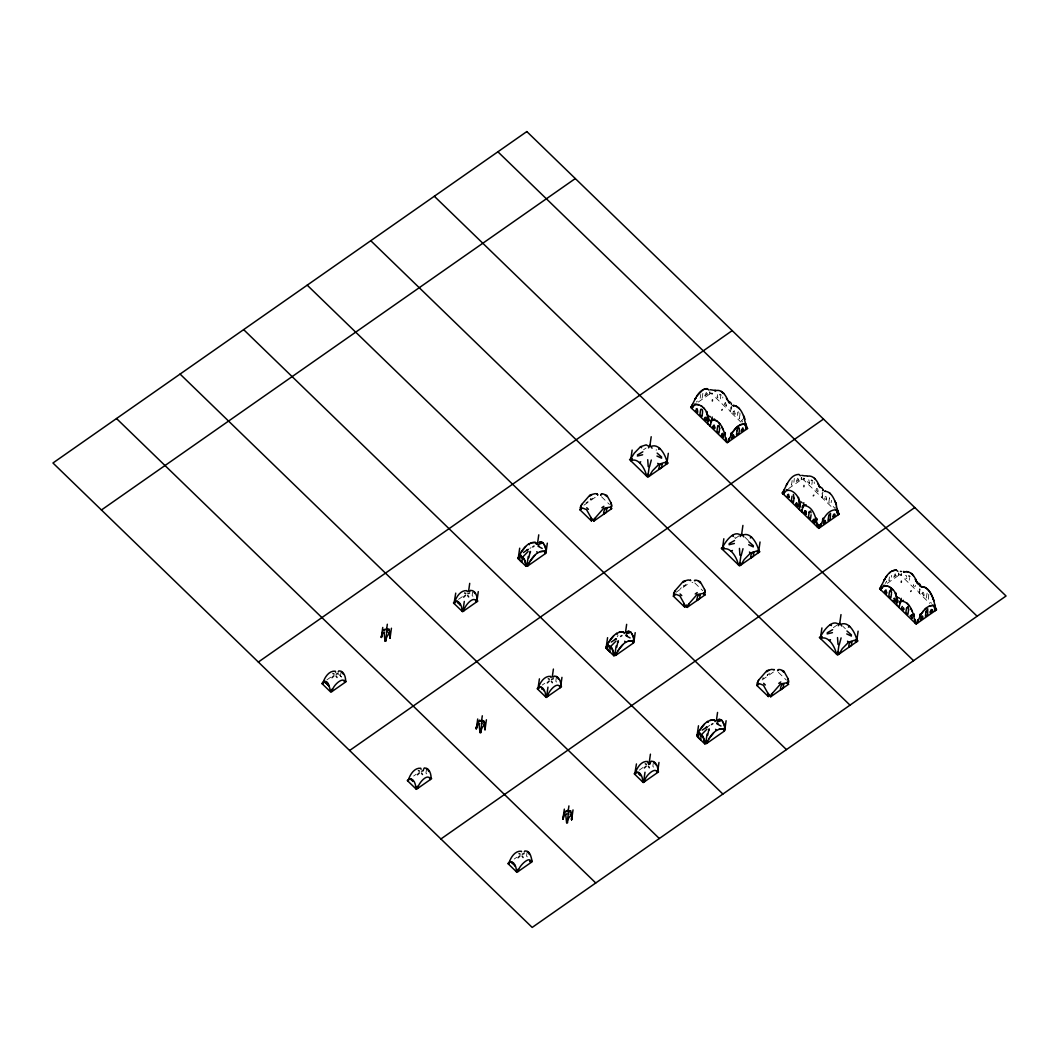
<?xml version="1.0" encoding="UTF-8"?>
<svg xmlns="http://www.w3.org/2000/svg" width="1059" height="1059" viewBox="0 0 1059 1059"><rect width="100%" height="100%" fill="white"/><g stroke="black" fill="none" stroke-linecap="round" stroke-linejoin="round"><path stroke-width="0.75" stroke-dasharray="5 3.75" d="M919.556 588.751L919.543 589.969L920.099 589.095M702.858 393.326L702.21 397.932L699.959 399.495L700.754 394.438M722.754 397.999L722.781 397.019M726.553 405.928L726.567 405.173M734.92 537.932L734.999 537.085M814.305 483.579L814.199 481.951M735.105 413.99L734.443 410.733L733.305 411.461M809.447 483.01L808.785 479.74M826.616 499.874L826.602 498.63M906.848 578.651L905.749 578.254M735.118 413.791C735.343 415.499 732.126 412.719 733.252 411.541M739.989 414.228L739.341 418.755L737.316 416.809L737.898 412.666M809.473 482.811L809.367 483.592L807.342 481.646M886.409 581.934L885.192 583.403M698.318 402.036L709.768 394.027L710.218 391.989L710.285 392.902M788.584 488.596L801.292 479.701L801.756 477.662L801.822 478.575M887.243 583.35L898.694 575.341L899.144 573.29L899.21 574.216M742.65 421.972L741.671 420.794M741.644 420.992L742.624 419.179M833.195 506.467L835.194 508.638M913.401 585.442L913.626 584.555M704.791 395.947L707.081 394.279M762.904 677.72L762.718 678.713L763.843 677.932M767.418 674.384L767.166 675.616L769.496 673.127M796.328 481.62L798.605 479.952M893.717 577.261L896.007 575.593M656.17 450.34L656.315 449.585M803.807 478.072L803.477 479.701L832.943 508.254M901.209 573.713L901.103 575.567L901.434 573.819M737.871 412.917L738.282 411.62M824.524 498.299L826.602 499.967M829.422 498.339L828.853 502.482L830.878 504.428L831.474 500.311M922.005 593.358L923.951 595.886L924.044 594.867M927.102 593.106L926.241 598.123L928.266 600.069L928.796 594.245M730.617 408.655L731.782 407L730.432 411.938L740.916 422.104M822.3 495.519L821.969 497.611L823.306 492.673L822.141 494.328L822.168 493.123L823.015 492.276M920.006 589.704L919.358 593.252L929.842 603.418M341.024 672.227L340.495 676.039L342.772 678.25L338.589 674.226M426.486 769.297L425.956 773.11L428.233 775.32M472.658 591.716L472.129 595.529L474.406 597.739M527.078 852.283L526.548 856.109L528.825 858.306M556.346 677.429L555.803 681.255L558.093 683.465M653.363 762.52L652.834 766.345L655.111 768.543M720.319 398.859L720.689 396.304M730.776 409.833L730.432 411.938L728.274 408.853M811.856 484.545L812.213 481.977M889.441 576.97L888.885 580.809L891.135 579.247L891.691 575.355M909.244 580.173L909.615 577.618M919.702 591.147L919.358 593.252L917.2 590.167M804.033 478.178L803.702 479.926L804.575 478.443M707.041 394.478L707.108 393.644M798.579 480.151L797.824 478.152L796.487 480.799M895.967 575.792L895.212 573.779L893.849 576.546M592.537 498.207L590.26 499.967L590.353 499.292M685.888 584.475L683.598 586.236L683.704 585.561M726.514 406.113L724.462 404.339M818.038 491.8L815.986 490.013L816.714 488.331M697.431 401.096L696.266 402.089M792.158 480.548L791.497 485.168L793.747 483.606L794.303 478.443M724.502 403.929L725.163 402.685M829.435 498.246L829.647 497.558M921.965 593.543L922.799 592.193M712.204 393.101L711.952 394.027L712.323 393.273M704.897 395.351L706.3 392.479L707.094 393.564M590.406 499.08L590.644 498.379M617.225 636.763L618.006 635.36M803.847 478.946L801.292 479.701L801.173 477.993M901.249 574.587L900.878 575.341C899.951 573.197 897.939 577.129 898.561 573.621M824.842 497.134L825.98 496.406L826.589 498.524M709.636 392.307L709.768 394.027L711.145 393.035M730.631 407.45L731.478 406.603M643.541 449.784L646.083 448.01M326.9 679.865L330.712 677.191M583.946 505.183L597.925 495.4M458.534 599.341L462.346 596.68M735.25 538.475L739.063 535.801M542.208 685.067L544.75 683.293M676.013 592.338L690.005 582.556M413.632 776.035L416.174 774.261M692.838 582.476L692.03 582.41M833.327 627.656L837.139 624.982M762.123 679.931L774.844 671.049M639.239 770.158L643.051 767.484M514.224 859.034L516.766 857.247M586.064 502.893L588.063 501.516M529.924 548.416L531.049 547.635M680.275 588.566L681.4 587.785M707.849 726.62L709.848 725.23M905.485 575.619L906.173 575.381L906.742 577.221M725.296 402.579L726.567 405.398M716.824 396.94L717.83 397.906L717.459 394.61M904.532 578.876L917.081 591.041M711.039 393.141L712.178 394.252M715.606 397.562L728.155 409.727M843.11 626.531L845.386 628.742M745.033 537.35L748.448 540.659M694.823 582.993L702.805 590.737M601.486 496.724L609.468 504.468M778.391 672.372L786.387 680.103M930.57 602.306L931.576 603.286M913.387 585.64L914.394 586.62M886.277 581.073L886.423 581.748M817.574 488.543L818.104 491.072M923.474 592.299L924.004 594.403M898.694 572.932L899.065 574.269M801.306 477.291L801.663 478.628M709.768 391.618L710.139 392.955M915.32 585.349L915.479 586.368M739.87 412.931L739.976 413.672M835.22 506.996L835.273 507.499"/><path stroke-width="1.5" d="M527.766 562.7L527.806 565.916L545.597 553.473L544.657 550.879M615.65 652.198L615.689 655.415L633.481 642.972L632.554 640.377M706.565 740.294L706.605 743.511L724.396 731.067L723.456 728.473M728.499 401.983L728.513 400.951L729.373 403.28M820.037 487.656L820.037 486.624L821.056 487.55M917.425 583.297L917.438 582.265L918.299 584.594M481.527 719.789L481.885 720.279M386.561 628.239L386.919 628.728M429.967 778.391L429.954 779.133L429.914 777.478M463.551 608.66L463.842 610.858C464.252 605.894 474.22 594.47 476.563 601.975L476.14 600.81M530.572 861.377L530.546 862.119L530.506 860.464M559.827 686.536L559.814 687.278L559.761 685.623M721.735 410.164L722.291 409.489M813.272 495.837L813.828 495.162M910.661 591.478L911.217 590.803M568.511 810.413L568.154 809.923M728.314 440.544L728.764 438.77C729.135 440.478 727.851 444.37 726.064 441.643L690.693 407.371L691.342 406.881M819.838 526.217L820.288 524.443C820.659 526.151 819.375 530.043 817.601 527.316L782.23 493.044L782.879 492.554M917.24 621.858L917.676 620.084C918.074 621.779 916.79 625.657 914.989 622.957L879.619 588.685L880.267 588.195M527.475 564.235L527.422 565.546L527.779 564.182M615.358 653.734L615.305 655.044L615.676 653.681M706.274 741.829L706.221 743.153L706.578 741.777M712.35 401.043L712.455 399.786M803.874 486.73L803.98 485.459M901.275 582.357L901.381 581.1M388.746 629.165L390.175 632.501L390.043 638.233C391.565 629.602 385.555 636.234 385.979 641.079L385.013 640.986L384.099 632.805L382.537 633.586L381.359 637.452L381.412 636.644C382.034 634.606 382.723 627.974 385.383 629.456M483.711 720.702L485.141 724.052L485.009 729.783C486.531 721.153 480.521 727.785 480.945 732.629L479.979 732.537L479.065 724.356L477.741 724.78L475.862 728.552L478.218 722L479.833 720.358M727.215 442.755L727.268 441.696M818.739 528.428L818.806 527.369M916.141 624.069L916.194 623.01M570.338 810.837L571.767 814.172L571.635 819.904C573.157 811.287 567.147 817.905 567.571 822.75L566.605 822.671L565.691 814.477L564.116 815.258L562.951 819.123L563.004 818.329C563.759 816.012 564.01 810.731 566.777 810.784M706.327 420.449L706.34 419.695M723.39 436.864L723.337 435.501M814.927 521.888L814.861 522.828M832.837 517.004C837.073 516.355 834.135 510.848 832.97 516.302M912.315 618.085L911.68 614.789M428.763 771.508L427.77 769.337L426.486 769.297M529.368 854.494L528.971 853.302M655.653 764.73L655.084 763.221M708.789 420.992L708.339 415.34M800.313 506.665L799.876 501.026M897.714 602.306L897.833 600.466M731.359 403.638L731.438 404.67M789.22 497.518L787.128 496.062M806.27 514.158L806.256 512.9M903.684 609.587L903.658 608.687M908.556 609.931L908.45 608.528M697.709 411.647L697.603 412.428L695.591 410.482M719.643 428.405L718.995 433.038L716.969 431.092L717.525 427.148M789.233 497.426L788.558 494.262L787.539 494.805M903.698 609.375C903.459 611.149 900.256 607.323 902.44 606.476M908.569 609.719L907.92 614.352L905.895 612.393L906.451 608.515M386.853 629.88L386.601 632.461M481.805 721.431L481.554 724.012M568.431 811.565L568.18 814.133M648.108 473.942L649.088 476.365L652.49 470.818L658.791 464.358L664.403 462.492L666.879 463.921L665.608 461.698M739.831 562.62L740.797 565.056L744.212 559.509L750.513 553.036L756.113 551.183L758.588 552.613L757.317 550.389M837.907 651.801L838.874 654.237L842.289 648.69L848.59 642.217L854.189 640.364L856.678 641.794L855.407 639.57M700.489 410.508L699.933 414.559L701.945 416.531C702.011 415.459 703.772 408.536 701.084 409.118M721.325 435.064L723.363 436.957M792.026 496.194L791.457 500.232L793.482 502.204L794.038 498.312M795.786 504.322L797.784 506.493M812.849 520.737L814.848 522.908M910.316 615.901L912.289 618.271M737.038 430.854L736.482 434.878L738.732 433.316C739.354 433.237 740.056 425.228 737.924 428.365M741.313 431.331L743.59 429.663M925.963 612.168L925.407 616.192L927.658 614.63L927.71 608.793L926.228 611.056M417.365 786.241L415.83 788.77C416.028 784.693 414.016 778.127 409.078 778.617L407.834 781.039L409.184 779.159M517.97 869.24L516.421 871.769C516.633 867.678 514.621 861.113 509.67 861.602L508.439 864.025L509.776 862.158M726.395 440.332L726.17 438.439L726.064 441.643C724.912 433.647 722.291 420.754 712.628 419.814L710.827 422.012L712.482 418.715M817.919 526.005L817.694 524.112L817.601 527.316C816.436 519.32 813.815 506.427 804.152 505.487L802.365 507.685L804.006 504.388M915.32 621.646L915.095 619.753L914.989 622.957C913.824 614.961 911.217 602.068 901.553 601.128L899.753 603.326L901.408 600.016M712.654 426.817L714.732 428.577M712.681 426.605L714.097 425.016L714.706 427.121M804.218 512.278L806.256 514.25M804.191 512.49L804.708 511.113M809.063 512.715L808.507 516.766L810.519 518.711L811.088 514.78M731.69 437.989L733.913 436.679M823.214 523.662L825.438 522.352L825.517 521.253M707.955 424.09L707.028 411.726M799.571 509.856L798.565 497.412M896.867 605.404L895.954 593.04M381.386 637.055L382.749 627.444M386.641 629.046L387.329 624.241M385.489 641.026L386.866 631.416M389.831 636.658L390.043 638.233M390.069 637.836L391.433 628.225M454.973 602.796L454.02 603.458L455.727 593.133M462.929 611.03L464.292 601.419M468.581 591.359L469.719 583.35M476.907 601.247L478.271 591.637M476.351 728.605L477.715 718.995M481.607 720.597L482.295 715.791M480.455 732.576L481.819 722.966M484.797 728.208L485.009 729.783M485.035 729.373L486.399 719.776M518.328 557.789L519.691 548.191M526.879 566.088L528.242 556.478M537.39 544.458L538.753 534.848M545.954 552.758L547.318 543.148M538.038 688.456L539.415 678.845M546.603 696.756L547.966 687.145M552.255 677.072L553.394 669.063M560.582 686.973L561.958 677.363M562.978 818.726L564.341 809.116M568.233 810.717L568.921 805.912M567.081 822.711L568.445 813.1M571.423 818.342L571.542 819.812M571.661 819.507L573.025 809.897M630.754 459.672L632.13 450.062M606.211 647.287L607.575 637.677M614.763 655.587L616.139 645.977M649.829 446.342L651.192 436.732M625.512 632.355L626.65 624.347M647.87 476.259L649.246 466.648M633.838 642.257L635.201 632.647M666.945 462.929L668.308 453.318M648.068 763.182L647.592 761.474C641.41 760.825 637.068 767.55 635.426 772.818L635.996 773.374L634.725 774.261L636.446 763.936M643.634 781.833L644.997 772.223M649.061 763.764L650.425 754.154M657.613 772.051L658.976 762.44M722.476 548.363L723.84 538.753M697.113 735.396L698.49 725.786M705.678 743.683L707.041 734.072M741.538 535.02L742.915 525.423M716.413 720.451L717.552 712.442M739.592 564.95L740.956 555.34M724.74 730.353L726.117 720.742M758.654 551.607L760.031 541.996M820.553 637.544L821.916 627.934M839.628 624.201L840.992 614.604M837.669 654.131L839.032 644.521M856.731 640.788L858.108 631.19M889.401 592.021L888.858 595.873L890.871 597.845L891.453 593.808M381.942 635.956L381.359 637.452M476.907 727.507L476.325 729.002M563.534 817.627L562.951 819.123M708.789 419.086L708.497 421.164L708.034 417.934M800.326 504.759L800.022 506.837L799.558 503.607M410.932 779.649L411.474 779.556M411.488 779.411L410.958 779.517M411.845 780.536L412.388 780.43M412.401 780.298L411.872 780.404M412.758 781.423L413.354 780.92M413.314 781.185L412.785 781.277M458.123 602.28L458.481 603.392L458.163 602.015L458.6 602.584M459.037 603.167L459.394 604.279L459.077 602.889L459.513 603.471M511.537 862.635L512.066 862.542M512.093 862.41L511.55 862.503M512.45 863.522L512.98 863.429M512.993 863.297L512.463 863.389M513.363 864.409L513.377 864.276M540.884 687.119L541.321 687.701M542.671 689.157L543.135 689.594M543.982 690.892L543.571 690.177M637.836 772.739L638.299 773.189M639.226 773.93L638.868 772.818L639.186 774.208L638.776 773.494M640.576 775.4L641.026 775.837M566.605 822.671L567.174 821.916M385.013 640.986L385.582 640.232M479.979 732.537L480.548 731.782M710.43 424.05L710.099 426.168L711.436 421.23M801.954 509.736L801.623 511.841L802.96 506.904M899.343 605.364L899.025 607.482L900.362 602.545M323.657 683.081L322.386 683.968L323.617 681.546C330.183 679.335 329.071 692.612 331.639 690.825L331.917 689.171M538.647 688.509L537.694 689.184L538.925 686.761C543.876 686.272 545.888 692.838 545.676 696.915L547.225 694.386M635.016 773.533L635.956 771.839C640.907 771.349 642.919 777.915 642.707 782.005L644.256 779.477M743.55 429.861L742.796 427.876L741.565 430.219M930.331 612.049L930.212 612.83L932.502 611.069M932.463 611.268L932.502 610.077M591.412 520.909L590.882 517.401L586.527 509.631L582.913 508.174L580.769 508.691L580.001 509.842L591.412 520.909L592.921 518.672M684.749 607.164L684.22 603.67L679.865 595.899L676.251 594.443L674.12 594.959L673.339 596.111L684.749 607.164L686.258 604.941M768.318 696.544L767.788 693.049L763.433 685.266L759.819 683.81L757.688 684.326L756.907 685.491L768.318 696.544L769.827 694.32M822.644 490.648L822.883 489.311L822.962 490.343M920.046 586.289L920.284 584.952L920.364 585.984M528.838 557.802L530.175 551.395M616.722 647.301L618.059 640.894M706.287 420.635C701.971 419.801 706.274 414.36 706.313 419.404M707.637 735.396L708.974 728.989M794.038 498.273L793.403 494.46M797.798 506.414L797.864 505.368M417.1 787.883L417.67 788.439C418.067 783.475 428.048 772.051 430.378 779.543L429.941 778.259M469.825 591.412L470.5 590.366C475.425 590.009 477.41 596.442 477.252 600.532L475.981 601.419L476.087 599.897M546.947 696.028L547.516 696.584C547.927 691.62 557.908 680.196 560.237 687.688L559.801 686.404M517.692 870.882L518.261 871.425C518.328 865.971 530.771 855.076 530.413 861.986L530.546 861.245M922.892 617.701L920.575 619.581M647.936 475.266L646.665 476.153C645.288 469.256 638.696 457.064 630.701 460.678L632.408 458.719M739.659 563.957L738.388 564.844C736.998 557.947 730.419 545.756 722.41 549.356L724.118 547.41M837.735 653.138L836.464 654.025C835.074 647.128 828.495 634.937 820.487 638.537L822.194 636.591M737.064 430.669L737.276 429.822M741.326 431.145L741.671 429.928M925.99 611.983L926.201 611.136M731.703 437.897L733.199 434.574L734.006 435.818M331.97 690.097L331.785 690.958L331.758 690.084M417.431 787.168L417.246 788.028L417.22 787.155M463.604 609.587L463.418 610.447L463.392 609.574M536.251 543.995L536.794 543.188M547.278 695.3L547.093 696.173L547.079 695.3M518.023 870.154L517.838 871.014L517.825 870.154M624.148 633.494L624.678 632.686M700.568 410.045L700.74 409.581M644.309 780.39L644.124 781.251L644.11 780.39M715.05 721.603L715.593 720.795M795.865 503.846L796.461 502.866M717.565 426.843L717.777 426.168M809.089 512.516L809.38 511.709M884.596 591.213L885.959 589.903L886.621 592.418M906.53 607.985L907.987 606.926M323.723 682.102L323.088 682.525C324.729 677.257 329.071 670.532 335.253 671.181L335.65 672.227M455.145 602.425L455.357 601.591M538.819 688.151L539.031 687.304M649.538 466.662L651.298 460.016M741.247 555.34L743.008 548.708M839.337 644.521L841.098 637.889M389.01 630.608L387.581 629.377M483.963 722.159L482.547 720.927M570.589 812.279L569.173 811.048M527.236 565.36L525.966 566.261L517.97 558.517L520.221 555.379M615.12 654.859L613.849 655.759L605.854 648.015L608.104 644.878M697.616 735.515L699.019 732.987M828.8 515.495L828.006 520.551L830.256 518.989L830.521 513.311L828.945 515.124M930.371 611.93L930.596 611.242M710.708 421.376L711.145 419.946M802.245 507.049L802.682 505.62M899.634 602.69L900.071 601.26M708.921 390.083L707.359 388.706C697.669 389.05 694.969 401.07 690.693 407.371M800.458 475.756L798.896 474.379C789.207 474.723 786.493 486.743 782.23 493.044M897.847 571.397L896.285 570.02C886.568 570.351 883.947 582.41 879.619 588.685M581.643 507.751L581.272 508.955L580.133 507.857L581.775 504.402L589.969 495.003L594.933 493.693L597.011 493.746L597.7 494.884L597.011 493.746M673.339 596.111L674.993 594.02M758.562 683.399L758.178 684.604L757.039 683.492L758.681 680.05L766.888 670.651L771.839 669.341L774.341 669.963L773.93 669.394M477.252 600.532L477.834 601.075L462.571 611.745L453.451 602.902L454.721 602.015C456.363 596.746 460.705 590.009 466.887 590.657L467.284 591.716M423.375 769.641L424.328 767.947C429.252 767.59 431.225 774.023 431.079 778.1L431.648 778.656L416.399 789.326L407.265 780.483L408.536 779.596C410.19 774.314 414.532 767.59 420.714 768.238L421.111 769.297M553.513 677.138L554.175 676.092C559.099 675.721 561.085 682.168 560.939 686.245L561.508 686.801L546.245 697.471L537.125 688.628L538.396 687.741C540.037 682.459 544.392 675.735 550.561 676.383L550.958 677.442M524.258 851.979L524.92 850.933C530.599 850.483 531.128 857.936 532.253 861.655L516.991 872.325L507.87 863.469L509.141 862.582C510.782 857.313 515.137 850.589 521.306 851.237L521.558 851.701M323.736 682.314L324.001 681.506M455.37 601.79L455.635 600.996M539.044 687.516L539.309 686.722M692.454 405.001L691.964 406.484L692.679 404.181M636.075 772.607L636.34 771.799M783.978 490.674L783.501 492.157L784.203 489.854M881.379 586.315L880.889 587.798L881.604 585.495M711.833 418.384L712.283 417.034M803.357 504.058L803.821 502.707M900.759 599.698L901.209 598.348M737.302 429.742L737.911 428.405M812.941 520.181L814.212 519.016L814.821 520.909M889.52 591.266L890.619 590.141M910.343 615.808L911.746 614.935M930.49 611.533L931.523 609.481M823.505 522.55L824.736 520.247L825.451 520.949M920.906 618.191L922.124 615.888L922.852 616.59M527.806 565.916C530.731 559.165 536.251 550.508 544.551 551.289L545.597 553.473M615.689 655.415C618.628 648.664 624.148 640.007 632.435 640.788L633.481 642.972M706.605 743.511C709.53 736.773 715.05 728.102 723.35 728.883L724.396 731.067M519.241 557.63L518.672 557.074C521.65 550.336 527.13 541.705 535.43 542.446L536.211 543.73M698.04 735.224L697.471 734.668C700.436 727.93 705.929 719.313 714.229 720.054L714.706 720.583M519.559 556.213L519.056 557.444L519.532 556.544M607.456 645.712L606.939 646.943L607.416 646.043M698.358 733.808L697.855 735.039L698.331 734.139M650.252 762.864L651.206 761.169C656.13 760.812 658.116 767.245 657.97 771.336L658.539 771.892L643.276 782.561L634.156 773.705L635.426 772.818M593.821 521.121L595.462 517.666L603.656 508.267L610.699 507.009L611.625 508.677L593.821 521.121L592.683 520.009M687.172 607.389L688.8 603.934L697.007 594.536L704.05 593.278L704.963 594.946L687.172 607.389L686.02 606.278M770.74 696.756L772.368 693.314L780.576 683.902L787.618 682.658L788.531 684.313L770.74 696.756L769.589 695.657M454.311 602.717L455.251 601.035C460.202 600.546 462.214 607.111 462.002 611.202L463.273 610.315M648.505 447.864L649.511 446.474M740.215 536.556L741.221 535.166M838.291 625.737L839.31 624.347M517.97 558.517L520.26 555.922C524.602 556.955 525.992 562.289 525.966 566.261M605.854 648.015L608.157 645.421C612.486 646.453 613.889 651.788 613.849 655.759M690.362 580.014L690.759 580.584L688.271 579.961L683.32 581.272L675.112 590.67L673.471 594.112L674.609 595.224M704.751 743.855L696.769 736.111L699.059 733.516C703.388 734.562 704.791 739.884 704.751 743.855L706.022 742.968M728.552 439.988L729.333 438.241M820.076 525.661L820.871 523.914M917.478 621.302L918.259 619.555M594.258 520.115L595.462 517.666M630.82 458.679L634.288 453.173L640.549 446.673L646.202 444.846L648.624 446.236L649.895 445.336L651.033 446.448C659.069 442.927 665.502 455.052 667.011 461.923L668.15 463.035L647.804 477.265L629.549 459.566L630.82 458.679L631.971 459.778M687.595 606.383L688.8 603.934M742.425 535.351C750.421 531.036 757.291 543.757 758.721 550.614L759.859 551.726L739.526 565.943L721.272 548.258L722.542 547.371C725.468 541.48 733.953 529.725 740.625 535.192M771.177 695.763L772.368 693.314M838.41 624.095L839.681 623.208L840.833 624.32C848.855 620.799 855.301 632.925 856.797 639.795L857.949 640.907L837.603 655.124L819.348 637.439L820.619 636.552C823.545 630.674 832.03 618.906 838.702 624.373M580.57 506.851L581.775 504.402M673.921 593.119L675.112 590.67M757.489 682.499L758.681 680.05M384.205 630.145L386.191 629.245M479.171 721.695L481.157 720.795M565.797 811.829L567.783 810.929M518.407 557.55L519.32 556.107L521.412 556.227M606.291 647.049L607.204 645.606L609.309 645.725M697.206 735.145L698.119 733.702L700.211 733.821M338.205 671.922L338.867 670.876C343.791 670.519 345.777 676.953 345.631 681.043L346.2 681.599L330.938 692.268L321.817 683.412L323.088 682.525M623.791 632.488L623.314 631.945C615.014 631.217 609.547 639.835 606.555 646.572L607.138 647.128M529.937 552.758L530.559 551.713M617.821 642.257L618.443 641.211M708.736 730.353L709.358 729.32M746.396 427.902L746.026 426.684L746.277 429.411L745.43 425.466L743.855 424.103C735.184 424.593 730.856 434.68 728.486 441.868L747.548 428.524L747.072 427.849M935.322 609.203L934.951 607.998L935.203 610.725L934.356 606.781L932.78 605.417C924.11 605.907 919.781 615.994 917.412 623.182L936.474 609.838L935.997 609.163M809.301 511.841L810.492 511.02L811.062 512.86M693.221 406.179L691.831 408.47C696.015 399.547 706.591 408.086 707.478 414.837L706.26 411.977M784.759 491.853L783.369 494.143C787.539 485.221 798.115 493.759 799.015 500.51M882.147 587.493L880.757 589.784C884.94 580.861 895.517 589.4 896.404 596.151L895.186 593.292M931.404 609.666L932.502 610.024M694.757 399.508L695.909 397.8L695.154 398.886M786.281 485.181L787.433 483.473L786.678 484.559M883.683 580.822L884.834 579.114L884.08 580.2M777.994 670.122L777.584 670.718L778.524 669.526L780.139 669.606L783.779 671.049L788.121 678.832L788.664 682.314L787.393 683.214L788.531 684.313M580.358 509.286L581.285 508.108M673.696 595.555L674.623 594.377M757.264 684.935L758.204 683.743M569.212 811.697L570.775 810.916M384.099 632.805L384.655 632.011M479.065 724.356L479.621 723.562M565.691 814.477L566.247 813.696M529.765 561.641L534.782 555.446M617.649 651.139L622.679 644.944M708.564 739.235L713.581 733.04M520.644 552.798L525.674 546.616M608.528 642.297L613.571 636.115M699.443 730.392L704.473 724.21M733.119 431.622L735.965 428.127M922.032 612.936L923.607 610.897M696.61 396.238L703.083 389.672M885.536 577.552L887.111 575.514M718.042 425.784L718.968 425.334L719.643 428.286M528.123 551.567L522.736 556.994M616.02 641.066L610.619 646.493M706.922 729.161L701.535 734.589M601.618 493.891L600.678 495.082L601.618 493.891L603.22 493.971L606.86 495.4L611.202 503.184L611.745 506.679L610.474 507.565L611.625 508.677M694.956 580.16L694.439 580.742L696.57 580.226L700.198 581.669L704.553 589.453L705.095 592.947L703.825 593.834L704.963 594.946M589.889 496.089L591.888 494.685M721.709 433.899L722.688 433.343L723.284 435.236M683.227 582.357L685.226 580.954M766.795 671.724L768.794 670.334M331.997 677.694L333.863 675.827M463.63 597.17L465.497 595.317M696.054 409.092L697.034 408.589L697.643 410.707M417.458 774.751L419.324 772.898M547.318 682.896L549.184 681.043M518.05 857.75L519.929 855.884M644.335 767.987L646.202 766.12M924.891 609.441L925.99 608.316M387.859 629.681L389.183 629.245M737.064 427.015L740.479 424.619L743.855 424.103M889.494 572.932L890.46 572.059M545.028 552.917L546.298 552.03L545.875 547.913L543.068 542.764L538.197 544.525M632.911 642.416L634.182 641.529L633.772 637.412L630.965 632.263L626.094 634.01M723.826 730.511L725.097 729.625L724.674 725.521L721.867 720.372L716.996 722.119M532.703 546.973L534.067 546.02M620.587 636.472L621.964 635.519M711.489 724.581L712.866 723.615M640.708 461.803L639.517 462.624M732.418 550.481L731.226 551.315M830.508 639.662L829.303 640.496M659.836 448.407L658.632 449.254M751.546 537.098L750.354 537.946M849.622 626.279L848.431 627.127M523.424 552.546L528.123 549.356M611.308 642.045L616.02 638.855M702.223 730.141L706.922 726.964M601.869 507.698L603.868 506.308M695.22 593.967L697.219 592.577M778.789 683.346L780.787 681.943M336.272 674.146L337.967 673.511M467.906 593.636L469.6 593M421.734 771.217L423.428 770.581M551.593 679.362L553.288 678.726M522.339 854.203L524.033 853.567M648.624 764.439L650.305 763.804M893.77 598.573L894.564 598.242L895.265 601.115M101.439 509.988L575.302 178.561M258.343 662.047L732.206 330.62M580.001 509.842L580.848 509.247M518.672 557.074L521.213 555.3M344.678 681.705L345.631 681.043M667.011 461.923L665.74 462.823M349.629 750.5L823.478 419.086M740.334 534.914L741.604 534.027L742.743 535.139M559.668 687.145L560.939 686.245M429.808 779L431.079 778.1M757.45 551.501L758.721 550.614M440.915 838.966L914.764 507.539M756.907 685.491L757.754 684.895M697.471 734.668L700.012 732.894M657.017 771.998L657.97 771.336M530.413 861.986L531.684 861.099M855.526 640.682L856.797 639.795M637.425 454.92L642.839 451.822M729.148 543.611L734.549 540.514M838.596 513.522L839.085 514.197L820.01 527.541C822.393 520.353 826.722 510.266 835.392 509.776L836.954 511.14L837.815 515.084L837.563 512.357L837.934 513.575M827.225 632.792L832.639 629.695M804.933 510.928L805.793 511.126M920.787 586.712L921.621 586.302M714.838 390.996C721.086 388.123 726.196 395.457 727.824 400.606L726.355 398.21M903.764 572.31C910.012 569.424 915.122 576.771 916.75 581.921L915.28 579.525M892.009 570.973L896.285 570.02M556.452 677.231L557.153 677.257M712.628 419.814L714.547 419.007M804.152 505.487L806.071 504.68M903.473 600.321L901.553 601.128L903.195 601.049M796.606 502.76L797.837 505.09M637.359 456.032L642.641 454.774M729.069 544.71L734.364 543.466M827.145 633.891L832.44 632.647M703.983 389.235L704.976 388.878M929.405 605.933L932.78 605.417M527.025 549.939L528.295 549.568M614.908 639.437L616.179 639.067M705.824 727.533L707.081 727.162M807.461 476.14C813.564 474.948 817.627 481.342 819.348 486.28L817.892 483.897M715.235 390.599L715.937 390.467M904.161 571.913L904.863 571.781M890.513 590.154L891.188 591.2M531.234 542.724L535.43 542.446M540.342 551.554L544.551 551.289M619.131 632.223L623.314 631.945M628.239 641.052L632.435 640.788M710.033 720.332L714.229 720.054M719.14 729.148L723.35 728.883M538.25 546.338L542.208 548.443M626.147 635.837L630.105 637.942M717.049 723.932L721.007 726.037M744.94 419.377C742.809 413.99 740.003 405.465 732.96 405.584L733.874 405.491M825.398 491.164L824.498 491.257C831.527 491.138 834.346 499.676 836.478 505.05M933.866 600.691C931.735 595.304 928.928 586.765 921.886 586.898L922.799 586.805M732.96 405.584L734.602 405.518M921.886 586.898L923.527 586.832M706.088 388.666L707.359 388.706M713.554 390.242L710.245 389.686M805.078 475.915L801.769 475.372M479.317 720.358L480.151 720.649M714.521 390.149L715.249 390.255M696.226 404.194L694.77 403.969M806.058 475.822L806.773 475.928M787.75 489.867L786.294 489.642M903.446 571.463L904.174 571.569M885.152 585.508L883.696 585.283M900.388 571.357L901.447 571.516M696.994 404.406L698.583 404.67M906.266 571.503L907.854 571.767M885.92 585.72L887.508 585.984M719.868 394.597L720.861 395.086M811.393 480.27L812.399 480.76M908.794 575.911L909.787 576.4M541.745 542.009L539.137 542.526L540.553 541.718L543.068 542.764M629.628 631.508L627.537 631.376L626.61 632.832L628.45 631.217L630.965 632.263M720.544 719.604L718.452 719.485L717.512 720.941L719.379 719.299L721.867 720.372M730.061 402.036L730.909 402.857M821.599 487.709L822.446 488.53M918.987 583.35L919.834 584.171M709.715 416.266L710.576 417.087M801.253 501.94L802.1 502.76M898.641 597.58L899.501 598.401M656.951 456.058L661.623 458.203M748.673 544.75L753.333 546.894M846.75 633.931L851.41 636.075M341.62 671.988L343.275 674.08M653.959 762.281L654.872 762.89M538.144 545.822L539.296 546.206M626.028 635.321L627.193 635.704M716.93 723.416L718.095 723.8M464.597 593L465.682 593.543M548.284 678.726L549.356 679.269M645.302 763.817L646.387 764.346M332.963 673.524L334.048 674.053M418.424 770.581L419.51 771.124M519.029 853.58L520.101 854.11M527.898 852.111L528.798 852.985M605.073 494.871L606.767 496.512M698.424 581.139L700.118 582.768M781.992 670.506L783.686 672.147M888.779 586.434L893.161 590.022M735.873 405.888L739.367 408.655M924.798 587.202C931.933 591.597 934.435 600.863 935.335 608.74L934.329 607.76M715.527 420.119L717.552 421.376M657.149 453.106L661.69 457.104M748.859 541.798L753.412 545.795M846.948 630.979L851.489 634.976M650.848 446.594L652.066 448.182M742.558 535.285L743.789 536.873M840.647 624.466L841.865 626.054M721.285 391.433L723.707 393.405L722.966 392.611M700.939 405.663L701.865 406.259M529.513 544.657L528.573 543.836M617.397 634.156L616.47 633.335M708.312 722.264L707.372 721.431M911.137 573.356L911.892 573.925M906.464 602.69L908.794 605.324M641.622 447.732L640.549 446.673M733.344 536.423L732.272 535.364M831.421 625.604L830.349 624.545M658.791 464.358L657.718 463.326M750.513 553.036L749.428 552.017M848.59 642.217L847.518 641.198M537.694 552.666L536.781 551.699M625.578 642.164L624.664 641.198M716.493 730.26L715.58 729.307M586.739 507.698L588.42 509.339M680.077 593.967L681.771 595.608M763.645 683.333L765.339 684.974M829.422 492.832L830.177 493.494M884.517 591.796L886.529 593.742L886.621 592.497M497.889 151.794L977.126 616.232M838.172 513.311L837.484 510.266L839.085 514.197M836.941 512.132L837.934 513.099L835.816 502.853M936.474 609.838L934.885 605.907L935.335 608.74M745.96 424.593L747.548 428.524M894.061 601.035L895.186 602.134M434.322 196.259L913.573 660.684M820.619 636.552L821.758 637.65M722.542 547.371L723.681 548.469M370.756 240.711L850.006 705.148M307.203 285.162L786.44 749.6M243.636 329.627L722.887 794.051M656.977 772.501C656.103 766.014 644.547 776.035 644.547 781.661L643.978 781.118M180.07 374.079L659.32 838.516M116.516 418.543L595.754 882.968M344.638 682.208C343.765 675.721 332.208 685.742 332.208 691.368L331.639 690.825M893.161 600.162L894.167 601.141M648.426 766.319L649.379 767.762M467.721 595.515L468.674 596.945M551.395 681.228L552.348 682.671M522.14 856.082L523.093 857.525M336.087 676.026L337.04 677.456M421.535 773.096L422.488 774.526M911.892 573.952L913.507 575.792M814.503 478.311L815.231 479.078M933.164 605.166L934.064 606.119M835.763 509.525L836.676 510.478M744.239 423.852L745.139 424.805M703.361 407.636L704.235 408.708M719.021 422.885L719.868 424.01M787.618 682.658L788.293 683.783M704.05 593.278L704.725 594.403M610.699 507.009L611.387 508.135M557.63 677.482L558.583 679.296M473.955 591.769L474.909 593.569M702.739 736.27L704.685 742.399M611.824 648.161L613.783 654.303M523.94 558.662L525.899 564.804M723.059 722.053L725.005 728.195M632.144 633.944L634.103 640.099M544.26 544.445L546.206 550.601M910.819 608.594L912.09 611.096M721.894 427.28L723.165 429.782M570.126 814.04L570.51 814.914M483.5 723.919L483.884 724.78M388.534 632.369L388.918 633.229M915.519 579.074L916.75 581.921M908.013 607.006L908.463 608.501M835.048 501.225L836.041 503.832M743.524 415.538L746.41 427.426M916.26 581.1L916.922 582.913M818.872 485.472L819.534 487.272M805.833 511.219L806.243 512.794M914.672 619.025L915.201 620.998M817.283 523.384L817.8 525.357M725.746 437.711L726.275 439.684M891.268 591.465L891.44 592.259M903.486 607.72L903.631 608.435M837.576 511.616L837.934 513.099M934.779 604.954L935.176 606.635M933.204 598.481L933.442 599.473M837.378 509.313L837.775 510.994M744.278 417.167L744.517 418.159M745.854 423.64L746.251 425.321M723.813 729.73L724.012 730.697L723.826 729.545M632.911 641.622L633.11 642.601L632.925 641.45M545.014 552.123L545.213 553.102L545.028 551.951M767.788 693.049L768.212 695.538M684.22 603.67L684.644 606.158M590.882 517.401L591.293 519.89M788.121 678.832L788.531 681.321M704.553 589.453L704.963 591.941M611.202 503.184L611.612 505.686M896.96 599.235L897.423 602.478L897.264 596.654M891.453 592.365L891.506 592.974M814.9 521.412L814.94 522.127M714.719 427.227L714.772 427.942M837.523 637.571L838 644.402M739.447 548.39L739.91 555.22M647.724 459.699L648.201 466.542M656.792 770.7L656.832 771.481M344.453 680.408L344.493 681.189M787.353 682.062L787.393 683.214M703.785 592.696L703.825 593.834M476.126 600.678L476.126 601.552M606.767 508.558L606.211 512.45L603.67 514.224C603.299 512.913 604.398 507.486 606.767 508.558M700.105 594.827L699.562 598.719L697.021 600.493C696.637 599.182 697.735 593.755 700.105 594.827M783.673 684.193L783.13 688.085L780.589 689.859C780.218 688.549 781.304 683.121 783.673 684.193M662.113 463.749L661.571 467.641L659.029 469.415C658.645 468.104 659.744 462.664 662.113 463.749M753.823 552.427L753.28 556.332L750.738 558.106C750.354 556.796 751.453 551.355 753.823 552.427M851.899 641.608L851.357 645.513L848.815 647.287C848.431 645.977 849.543 640.536 851.899 641.608M610.236 648.148L609.732 651.735L607.442 649.538L608.025 645.831L609.229 646.136L610.236 648.148M701.151 736.243L700.634 739.844L698.358 737.633L698.927 733.927L700.131 734.231L701.151 736.243M522.352 558.649L521.835 562.236L519.559 560.039L520.128 556.332L521.346 556.637L522.352 558.649M731.107 433.753L731.041 434.68L731.637 432.429L731.107 433.753M822.644 519.426L822.565 520.353L823.161 518.116L822.644 519.426M920.033 615.067L919.967 615.994L920.562 613.743L920.033 615.067M725.362 433.74L725.243 434.614L724.899 432.469L725.362 433.74M816.899 519.413L816.78 520.287L816.423 518.142L816.899 519.413M914.288 615.054L914.169 615.928L913.811 613.783L914.288 615.054M325.576 681.903L325.934 683.029L325.576 681.903M326.529 682.525L326.847 683.902L326.529 682.525M327.443 683.412L327.76 684.789L327.443 683.412M328.277 684.829L328.674 685.676L328.277 684.829M457.21 601.393L457.567 602.505L457.21 601.393M459.91 604.318L460.308 605.166L459.91 604.318M514.33 864.885L514.727 865.732L514.33 864.885M541.837 687.728L542.155 689.118L541.837 687.728M639.782 773.705L640.099 775.082L639.782 773.705M692.917 406.206L691.606 408.258L692.917 406.206M784.441 491.879L783.144 493.931L784.441 491.879M881.843 587.52L880.532 589.572L881.843 587.52M526.813 131.568L52.95 462.995L532.187 927.432L1006.05 596.005L526.813 131.568"/></g></svg>
